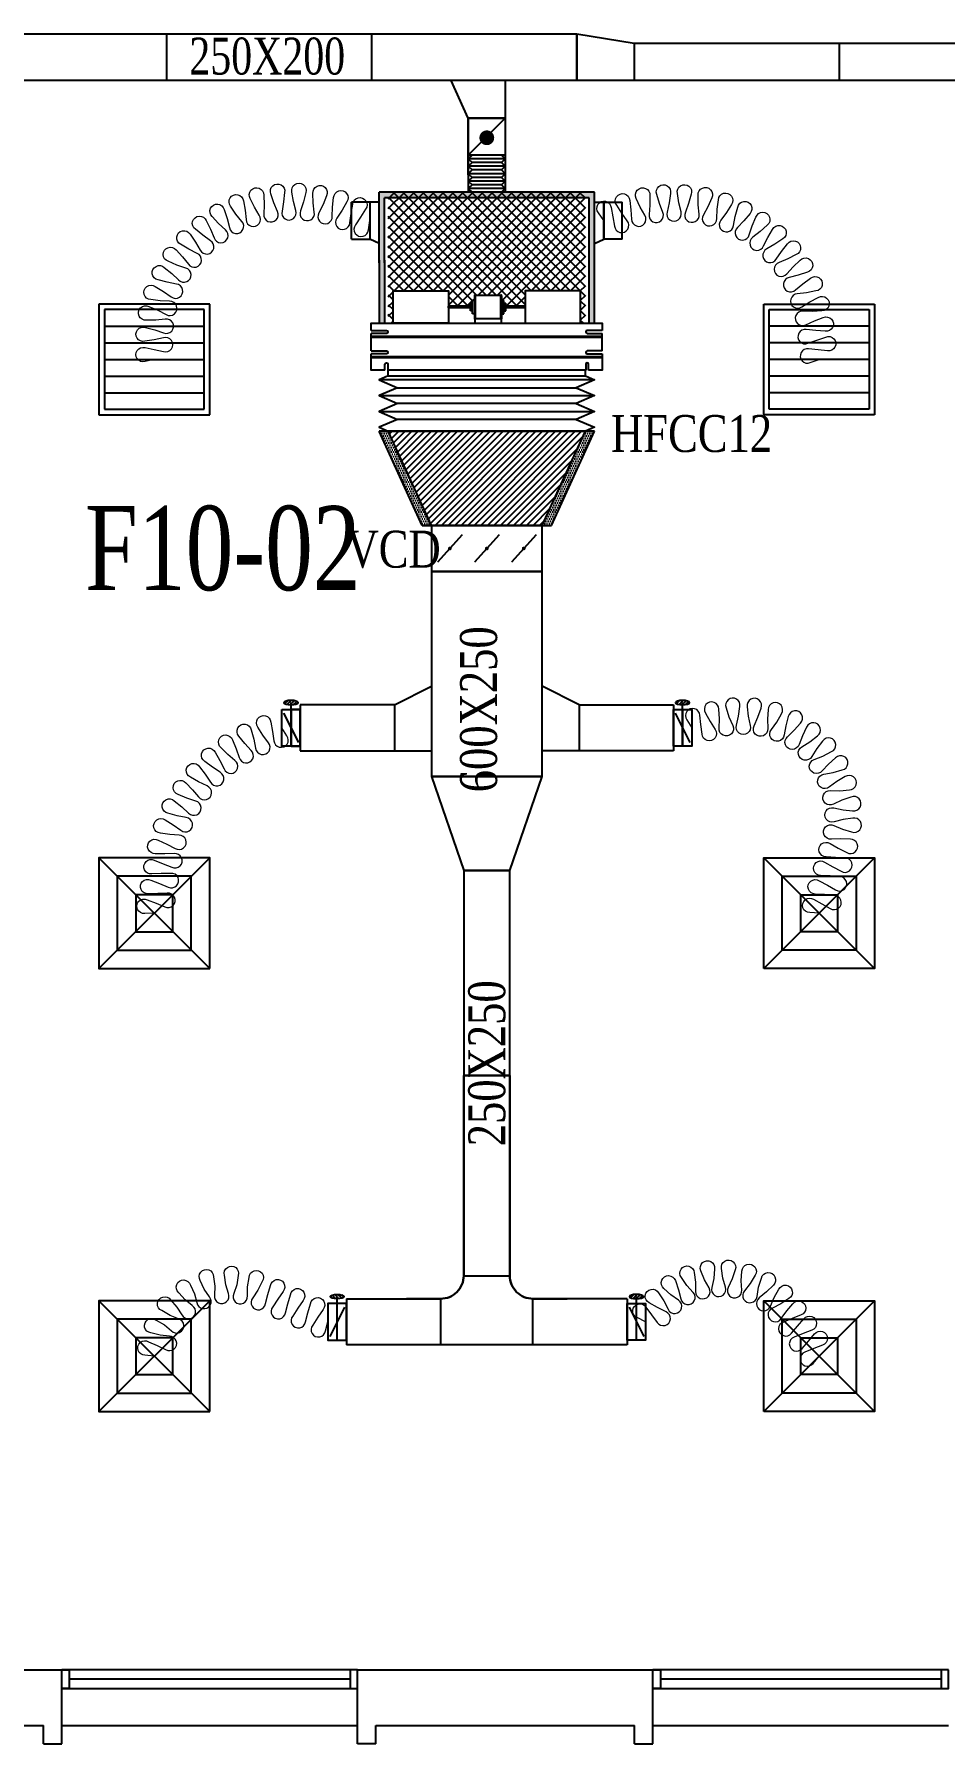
# Model space of a CAD drawing. Header units: metres. Extents: x 352651 to 1421851, y -87441 to -24441.
# Drawn here: x 1204382 to 1209312, y -76260 to -66997 of the extents above; entities that cross this region are included whole.
import ezdxf
from ezdxf.enums import TextEntityAlignment as Align

# ---------------------------------------------------------------- set-up
doc = ezdxf.new("R2010")
doc.units = ezdxf.units.M
doc.header["$LTSCALE"] = 300
doc.header["$MEASUREMENT"] = 0
for name, color, linetype in [('bat noi mem', 4, 'CONTINUOUS'), ('CUA', 8, 'CONTINUOUS'), ('CUAGIO', 2, 'CONTINUOUS'), ('KT', 1, 'CONTINUOUS'), ('THAY', 9, 'CONTINUOUS'), ('thiet bi', 11, 'CONTINUOUS'), ('TUONG', 7, 'CONTINUOUS')]:
    doc.layers.add(name, color=color, linetype=linetype)
doc.layers.add('noi mem', color=5, linetype='BATTING', lineweight=0)
doc.styles.add('PHU', font='vntimeh.shx', dxfattribs={"width": 0.8})
doc.styles.add('ROMANS', font='romans.shx', dxfattribs={"width": 0.75, "bigfont": 'romancvn.shx'})
doc.linetypes.add('BATTING', pattern='A,0.0001,-0.1,[134,ltypeshp.shx,S=0.1,R=0,X=-0.1,Y=0],-0.2,[134,ltypeshp.shx,S=0.1,R=180,X=0.1,Y=0],-0.1', length=0.4001)
pattern_1 = [(0, (745646.002, 216126.754), (6.25, -12.5), [0, -12.5])]

# ---------------------------------------------------------------- blocks, each defined once
blk = doc.blocks.new('SAD')
at = {"layer": 'CUAGIO', "color": 8}
for p, q in [((-300, -300), (300, 300)), ((300, -300), (-300, 300))]:
    blk.add_line(p, q, dxfattribs=at)
at = {"layer": 'CUAGIO'}
blk.add_lwpolyline([(300, -300), (300, 300), (-300, 300), (-300, -300)], close=True, dxfattribs=at)
at = {"layer": 'CUAGIO', "color": 8}
for points in [[(200, -200), (200, 200), (-200, 200), (-200, -200)], [(100, -100), (100, 100), (-100, 100), (-100, -100)]]:
    blk.add_lwpolyline(points, close=True, dxfattribs=at)
blk = doc.blocks.new('SAG')
at = {"layer": 'CUAGIO'}
for p, q in [((-300, 300), (-300, -300)), ((300, 300), (-300, 300)), ((300, -300), (300, 300)), ((-300, -300), (300, -300))]:
    blk.add_line(p, q, dxfattribs=at)
at = {"layer": 'CUAGIO', "color": 8}
for p, q in [((-270, 270), (-270, -270)), ((270, 270), (-270, 270)), ((-180, -270), (-180, 270)), ((-90, -270), (-90, 270)), ((0, -270), (0, 270)), ((90, -270), (90, 270)), ((180, -270), (180, 270)), ((270, -270), (270, 270)), ((-270, -270), (270, -270))]:
    blk.add_line(p, q, dxfattribs=at)
blk = doc.blocks.new('1-van gio D200')
at = {"layer": 'CUAGIO'}
h = blk.add_hatch(dxfattribs=at)
h.set_pattern_fill('ANSI31', color=256, scale=100, style=0)
edge = h.paths.add_edge_path()
edge.add_ellipse((486127, -58494), major_axis=(-38.1, 0), ratio=0.310482, start_angle=0, end_angle=360, ccw=False)
for p, q in [((486127, -58257.4), (486127, -58494)), ((486167, -58437.3), (486087.1, -58277.5))]:
    blk.add_line(p, q, dxfattribs=at)
at = {"layer": 'CUAGIO', "const_width": 3}
for points in [[(486127, -58457.4), (486177, -58457.4), (486177, -58257.4), (486077, -58257.4), (486077, -58457.4), (486127, -58457.4)], [(486127, -58257.4), (486127, -58494)], [(486167, -58437.3), (486087.1, -58277.5)]]:
    blk.add_lwpolyline(points, dxfattribs=at)
at = {"layer": 'CUAGIO'}
blk.add_lwpolyline([(486177, -58457.4), (486077, -58457.4), (486077, -58257.4), (486177, -58257.4)], close=True, dxfattribs=at)
at = {"layer": 'CUAGIO', "const_width": 5.35}
blk.add_lwpolyline([(486130.7, -58357.4, -1), (486123.3, -58357.4, -1)], format="xyb", close=True, dxfattribs=at)
at = {"layer": 'CUAGIO', "extrusion": (0, 0, -1)}
blk.add_ellipse((486127, -58494), major_axis=(-38.1, 0), ratio=0.310482, start_param=-1.570796, end_param=4.712389, dxfattribs=at)
blk = doc.blocks.new('bac noi mem')
at = {"layer": 'bat noi mem'}
for p, q in [((493886.7, -64673), (493866.7, -64693)), ((494066.7, -64693), (493866.7, -64693)), ((493866.7, -64693), (493886.7, -64713)), ((493886.7, -64713), (493866.7, -64733)), ((494066.7, -64733), (493866.7, -64733)), ((493866.7, -64733), (493886.7, -64753)), ((494046.7, -64673), (493886.7, -64673)), ((494046.7, -64713), (493886.7, -64713)), ((494046.7, -64673), (494066.7, -64693)), ((494066.7, -64693), (494046.7, -64713)), ((494046.7, -64713), (494066.7, -64733)), ((494066.7, -64733), (494046.7, -64753)), ((493886.7, -64753), (493866.7, -64773)), ((494066.7, -64773), (493866.7, -64773)), ((493866.7, -64773), (493886.7, -64793)), ((493886.7, -64793), (493866.7, -64813)), ((494066.7, -64813), (493866.7, -64813)), ((493866.7, -64813), (493886.7, -64833)), ((493886.7, -64833), (493866.7, -64853)), ((494046.7, -64753), (493886.7, -64753)), ((494046.7, -64793), (493886.7, -64793)), ((494046.7, -64833), (493886.7, -64833)), ((494046.7, -64753), (494066.7, -64773)), ((494066.7, -64773), (494046.7, -64793)), ((494046.7, -64793), (494066.7, -64813)), ((494066.7, -64813), (494046.7, -64833)), ((494046.7, -64833), (494066.7, -64853)), ((494066.7, -64853), (493866.7, -64853)), ((493866.7, -64853), (493886.7, -64873)), ((494046.7, -64873), (493886.7, -64873)), ((494066.7, -64853), (494046.7, -64873))]:
    blk.add_line(p, q, dxfattribs=at)

msp = doc.modelspace()

# ---------------------------------------------------------------- hatches: boundary and pattern name
at = {"layer": 'CUAGIO'}
h = msp.add_hatch(dxfattribs=at)
h.set_pattern_fill('DOTS', color=256, scale=200, style=0)
h.set_pattern_definition([(0, (371892.208, -7788.419), (6.25, -12.5), [0, -12.5])])
h.paths.add_polyline_path([(1207416, -68562.9), (1207386, -68562.9), (1207386, -67882.9), (1206279, -67882.9), (1206279, -68235.6), (1206279, -68562.9), (1206249, -68562.9), (1206249, -68220.6), (1206249, -67852.9), (1207416, -67852.9)])
at = {"layer": 'CUAGIO', "ltscale": 1.5}
h = msp.add_hatch(dxfattribs=at)
h.set_pattern_fill('ANSI37', color=9, scale=300, angle=360, style=0)
h.set_pattern_definition([(315, (739454.043, -114712.512), (-26.5165043, -26.5165043), []), (225, (739454.043, -114712.512), (-26.5165043, 26.5165043), [])])
h.paths.add_polyline_path([(1207366, -67852.9), (1207366, -68562.9), (1207339.9, -68562.9), (1207339.9, -68387.9), (1207039.9, -68387.9), (1207039.9, -68470.8), (1206934.7, -68470.8), (1206934.7, -68455.2), (1206924.1, -68455.2), (1206924.1, -68439.4), (1206914.2, -68439.4), (1206914.2, -68414.4, 1), (1206907.8, -68412.3), (1206771.6, -68412.3, 1), (1206765.1, -68414.4), (1206765.1, -68439.4), (1206755.2, -68439.4), (1206755.2, -68455.2), (1206744.7, -68455.2), (1206744.7, -68470.8), (1206625, -68470.8), (1206625, -68387.9), (1206325, -68387.9), (1206325, -68562.9), (1206299, -68562.9), (1206299, -68220.6), (1206299, -67852.9)])
at = {"layer": 'CUAGIO'}
h = msp.add_hatch(dxfattribs=at)
h.set_pattern_fill('DOTS', color=256, scale=200, style=0)
h.set_pattern_definition(pattern_1)
h.paths.add_polyline_path([(1206299, -69148.4), (1206249, -69148.4), (1206482.5, -69658.4), (1206532.5, -69658.4)])
h = msp.add_hatch(dxfattribs=at)
h.set_pattern_fill('ANSI31', color=256, scale=200, style=0)
h.set_pattern_definition([(45, (356592.208, -88414.807), (-17.6776695, 17.6776695), [])])
h.paths.add_polyline_path([(1207132.5, -69658.4), (1206532.5, -69658.4), (1206299, -69148.4), (1207366, -69148.4)])
h = msp.add_hatch(dxfattribs=at)
h.set_pattern_fill('DOTS', color=256, scale=200, style=0)
h.set_pattern_definition(pattern_1)
h.paths.add_polyline_path([(1207132.5, -69658.4), (1207182.5, -69658.4), (1207416, -69148.4), (1207366, -69148.4)])

# ---------------------------------------------------------------- linework, layer by layer
at = {"layer": 'bat noi mem'}
for p, q in [((1207416, -68869.8), (1206249, -68869.8)), ((1206249, -68955.5), (1207416, -68955.5)), ((1206349, -68912.7), (1207316, -68912.7)), ((1207316, -68998.4), (1206349, -68998.4)), ((1206249, -69041.2), (1207416, -69041.2)), ((1207316, -69084.1), (1206349, -69084.1)), ((1206299, -69148.4), (1207366, -69148.4)), ((1207366, -69148.4), (1206299, -69148.4))]:
    msp.add_line(p, q, dxfattribs=at)
for points in [[(1206299, -68848.4), (1206249, -68869.8), (1206349, -68912.7), (1206249, -68955.5), (1206349, -68998.4), (1206249, -69041.2), (1206349, -69084.1), (1206249, -69127), (1206299, -69148.4)], [(1207366, -68848.4), (1207416, -68869.8), (1207316, -68912.7), (1207416, -68955.5), (1207316, -68998.4), (1207416, -69041.2), (1207316, -69084.1), (1207416, -69127), (1207366, -69148.4)]]:
    msp.add_lwpolyline(points, dxfattribs=at)
at = {"layer": 'CUA', "linetype": 'Continuous'}
for p, q in [((1206132.1, -75859.6), (1204532.1, -75859.6)), ((1206092.1, -75909.6), (1204572.1, -75909.6)), ((1209332.1, -75859.6), (1207732.1, -75859.6)), ((1209292.1, -75909.6), (1207772.1, -75909.6)), ((1204532.1, -75959.6), (1206132.1, -75959.6)), ((1207732.1, -75959.6), (1209332.1, -75959.6))]:
    msp.add_line(p, q, dxfattribs=at)
for points in [[(1204532.1, -75859.6), (1204572.1, -75859.6), (1204572.1, -75959.6), (1204532.1, -75959.6)], [(1206132.1, -75859.6), (1206092.1, -75859.6), (1206092.1, -75959.6), (1206132.1, -75959.6)], [(1207732.1, -75859.6), (1207772.1, -75859.6), (1207772.1, -75959.6), (1207732.1, -75959.6)], [(1209332.1, -75859.6), (1209292.1, -75859.6), (1209292.1, -75959.6), (1209332.1, -75959.6)]]:
    msp.add_lwpolyline(points, close=True, dxfattribs=at)
at = {"layer": 'CUAGIO'}
for p, q in [((1207319.6, -66997.2), (1202879.6, -66997.2)), ((1207319.6, -66997.2), (1207319.6, -67247.2)), ((1207629.6, -67047.2), (1207319.6, -66997.2)), ((1213601.5, -67047.2), (1207629.6, -67047.2)), ((1207629.6, -67047.2), (1207629.6, -67247.2)), ((1208739.6, -67047.2), (1208739.6, -67247.2)), ((1213601.5, -67247.2), (1202679.7, -67247.2)), ((1213601.5, -67247.2), (1205065.4, -67247.2)), ((1206732.5, -67452.9), (1206639.8, -67247.2)), ((1206932.5, -67247.2), (1206932.5, -67564.3)), ((1206932.5, -67452.9), (1206732.5, -67452.9)), ((1206732.5, -67652.9), (1206932.5, -67452.9)), ((1206732.5, -67759.9), (1206732.5, -67452.9)), ((1206732.5, -67452.9), (1206932.5, -67452.9)), ((1206932.5, -67441.9), (1206932.5, -67652.9)), ((1206932.5, -67445.7), (1206932.5, -67759.9)), ((1206932.5, -67652.9), (1206732.5, -67652.9)), ((1206249, -68235.6), (1206249, -67852.9)), ((1206279, -68235.6), (1206279, -67882.9)), ((1206099.3, -68106.8), (1206099.3, -67906.8)), ((1206199, -67906.8), (1206099.3, -67906.8)), ((1206199, -67906.8), (1206199, -68106.8)), ((1206199, -67906.8), (1206199, -68106.8)), ((1206199, -67906.8), (1206199, -68106.8)), ((1207466, -68106.8), (1207466, -67906.8)), ((1207466, -67906.8), (1207466, -68106.8)), ((1207466, -67906.8), (1207466, -68106.8)), ((1207466, -67906.8), (1207565.7, -67906.8)), ((1207565.7, -68106.8), (1207565.7, -67906.8)), ((1206249, -68220.6), (1206249, -68562.9)), ((1206279, -68220.6), (1206279, -68562.9)), ((1207416, -69148.4), (1206249, -69148.4)), ((1206482.5, -69658.4), (1206249, -69148.4)), ((1206249, -69148.4), (1207416, -69148.4)), ((1206299, -69148.4), (1207366, -69148.4)), ((1207366, -69148.4), (1206299, -69148.4)), ((1206532.5, -69658.4), (1206299, -69148.4)), ((1207132.5, -69658.4), (1207366, -69148.4)), ((1207182.5, -69658.4), (1207416, -69148.4)), ((1206532.5, -69658.4), (1206482.5, -69658.4)), ((1206482.5, -69658.4), (1207182.5, -69658.4)), ((1206532.5, -69658.4), (1206482.5, -69658.4)), ((1206699.4, -69709.1), (1206565.5, -69857.7)), ((1206899.4, -69709.1), (1206765.5, -69857.7)), ((1207099.4, -69709.1), (1206965.5, -69857.7)), ((1207132.5, -69658.4), (1207182.5, -69658.4)), ((1207132.5, -69658.4), (1207182.5, -69658.4)), ((1207132.5, -69908.4), (1206532.5, -69908.4)), ((1206332.5, -70630.3), (1206532.5, -70530.3)), ((1207332.5, -70630.3), (1207132.5, -70530.3)), ((1206332.5, -70630.3), (1205822.5, -70630.3)), ((1205822.5, -70630.3), (1205822.5, -70880.3)), ((1206332.5, -70630.3), (1206332.5, -70880.3)), ((1207332.5, -70630.3), (1207842.5, -70630.3)), ((1207332.5, -70630.3), (1207332.5, -70880.3)), ((1207842.5, -70630.3), (1207842.5, -70880.3)), ((1205822.5, -70880.3), (1206532.5, -70880.3)), ((1207842.5, -70880.3), (1207132.5, -70880.3)), ((1206707.5, -73723.4), (1206957.5, -73723.4)), ((1206072.5, -73848.4), (1206072.5, -74098.4)), ((1206582.5, -73848.4), (1206582.5, -74098.4)), ((1207082.5, -74098.4), (1207082.5, -73848.4)), ((1207592.5, -73848.4), (1207592.5, -74098.4))]:
    msp.add_line(p, q, dxfattribs=at)
at = {"layer": 'CUAGIO', "color": 2}
for p, q in [((1205099.6, -67247.2), (1205099.6, -66997.2)), ((1206209.6, -67247.2), (1206209.6, -66997.2)), ((1207319.6, -67247.2), (1207319.6, -66997.2)), ((1206932.5, -67425.7), (1206932.5, -67852.9)), ((1206732.5, -67452.9), (1206732.5, -67852.9)), ((1207416, -67852.9), (1206249, -67852.9)), ((1207386, -67882.9), (1206279, -67882.9)), ((1207386, -68562.9), (1207386, -67882.9)), ((1207416, -68562.9), (1207416, -67852.9))]:
    msp.add_line(p, q, dxfattribs=at)
at = {"layer": 'CUAGIO', "ltscale": 1.5}
msp.add_line((1207592.5, -74098.4), (1206072.5, -74098.4), dxfattribs=at)
at = {"layer": 'CUAGIO'}
for points, const_width in [([(1206812.5, -67558.4, -1), (1206852.5, -67558.4, -1)], 40), ([(1206627.5, -69783.4, -1), (1206637.5, -69783.4, -1)], 10), ([(1206827.5, -69783.4, -1), (1206837.5, -69783.4, -1)], 10), ([(1207027.5, -69783.4, -1), (1207037.5, -69783.4, -1)], 10)]:
    msp.add_lwpolyline(points, format="xyb", close=True, dxfattribs=dict(at, const_width=const_width))
for points in [[(1206249, -67906.8), (1206199, -67906.8)], [(1207416, -67906.8), (1207466, -67906.8)], [(1206099.3, -68106.8), (1206199, -68106.8)], [(1206249, -68132), (1206199, -68106.8)], [(1207416, -68132), (1207466, -68106.8)], [(1207565.7, -68106.8), (1207466, -68106.8)]]:
    msp.add_lwpolyline(points, dxfattribs=at)
for points in [[(1206532.5, -69908.4), (1207132.5, -69908.4), (1207132.5, -69658.4), (1206532.5, -69658.4)], [(1205822.5, -70655.3), (1205772.5, -70655.3), (1205772.5, -70855.3), (1205822.5, -70855.3)], [(1207842.5, -70655.3), (1207892.5, -70655.3), (1207892.5, -70855.3), (1207842.5, -70855.3)], [(1207132.5, -71018.4), (1206532.5, -71018.4), (1206707.5, -71528.4), (1206957.5, -71528.4)], [(1206707.5, -71528.4), (1206707.5, -72638.4), (1206957.5, -72638.4), (1206957.5, -71528.4)]]:
    msp.add_lwpolyline(points, close=True, dxfattribs=at)
at = {"layer": 'CUAGIO', "color": 2}
msp.add_lwpolyline([(1206532.5, -71018.4), (1207132.5, -71018.4), (1207132.5, -69908.4), (1206532.5, -69908.4)], close=True, dxfattribs=at)
at = {"layer": 'CUAGIO'}
for points in [[(1206072.5, -73848.4), (1206582.5, -73848.4, 0.414214), (1206707.5, -73723.4), (1206707.5, -72638.4), (1206957.5, -72638.4), (1206957.5, -73723.4, 0.414214), (1207082.5, -73848.4), (1207267.5, -73848.4)], [(1207592.5, -73848.4), (1207082.5, -73848.4, -0.414214), (1206957.5, -73723.4), (1206957.5, -72638.4), (1206707.5, -72638.4), (1206707.5, -73723.4, -0.414214), (1206582.5, -73848.4), (1206397.5, -73848.4)]]:
    msp.add_lwpolyline(points, format="xyb", dxfattribs=at)
at = {"layer": 'noi mem', "linetype": 'ByBlock', "ltscale": 1.5}
for points in [[(1205032.1, -68759.6), (1204982.1, -68770.3, -1.333333), (1204982.1, -68695.3), (1205032.1, -68706), (1205082.1, -68716.8, 1.333333), (1205082.2, -68641.8), (1205032.2, -68652.4), (1204981.3, -68660.9, -1.333333), (1204984.6, -68586), (1205034.6, -68598.9), (1205082.5, -68615.3, 1.333333), (1205091.2, -68540.8), (1205040.8, -68545.8), (1204989.2, -68546.9, -1.333333), (1205003.1, -68473.2), (1205050.7, -68493.1), (1205095.9, -68516.1, 1.333333), (1205115, -68443.6), (1205064.3, -68441.3), (1205013.1, -68435.2, -1.333333), (1205037.3, -68364.2), (1205081.6, -68390.7), (1205123.1, -68419.8, 1.333333), (1205152.2, -68350.7), (1205102.4, -68341.3), (1205052.6, -68328, -1.333333), (1205086.5, -68261.1), (1205126.7, -68293.6), (1205163.6, -68328.3, 1.333333), (1205202.2, -68264), (1205154.2, -68247.7), (1205106.8, -68227.5, -1.333333), (1205149.8, -68166.1), (1205185, -68203.8), (1205216.7, -68243.4, 1.333333), (1205264, -68185.2), (1205218.8, -68162.3), (1205174.6, -68135.6, -1.333333), (1205226, -68080.9), (1205255.4, -68123.2), (1205281.2, -68166.9, 1.333333), (1205336.2, -68116), (1205294.7, -68086.9), (1205254.8, -68054.2, -1.333333), (1205313.4, -68007.3), (1205336.5, -68053.4), (1205355.9, -68100.2, 1.333333), (1205417.6, -68057.6), (1205380.6, -68022.9), (1205345.7, -67985, -1.333333), (1205410.3, -67946.8), (1205426.7, -67995.7), (1205439.2, -68044.8, 1.333333), (1205506.3, -68011.3), (1205474.6, -67971.8), (1205445.4, -67929.2, -1.333333), (1205514.7, -67900.6), (1205524.1, -67951.3), (1205529.6, -68001.7, 1.333333), (1205600.7, -67978), (1205574.9, -67934.4), (1205552, -67888.2, -1.333333), (1205624.7, -67869.6), (1205626.8, -67921.2), (1205625.1, -67971.8, 1.333333), (1205698.9, -67958.4), (1205679.5, -67911.6), (1205663.4, -67862.6, -1.333333), (1205737.9, -67854.5), (1205732.7, -67905.8), (1205723.9, -67955.7, 1.333333), (1205798.8, -67952.9), (1205786.2, -67903.8), (1205777.2, -67853, -1.333333), (1205852.2, -67855.5), (1205839.8, -67905.6), (1205824, -67953.7, 1.333333), (1205898.5, -67961.5), (1205893, -67911.2), (1205891.3, -67859.6, -1.333333), (1205965.1, -67872.6), (1205945.8, -67920.5), (1205923.3, -67965.9, 1.333333), (1205996, -67984.2), (1205997.7, -67933.5), (1206003.2, -67882.2, -1.333333), (1206074.5, -67905.6), (1206048.6, -67950.2), (1206021, -67993.2, 1.333333), (1206091.2, -68019.6), (1206098.7, -67969), (1206106.3, -67918.5, -1.333333), (1206176.5, -67944.9), (1206148.8, -67987.9), (1206121.2, -68030.9, 1.333333), (1206191.4, -68057.4), (1206199, -68006.8)], [(1207466, -68006.8), (1207436.6, -67964.8, -1.333333), (1207505.9, -67936.2), (1207514.7, -67986.7), (1207523.5, -68037.2, 1.333333), (1207592.8, -68008.6), (1207563.4, -67966.6), (1207535.7, -67923, -1.333333), (1207606.1, -67897.3), (1207612.9, -67948.5), (1207616, -67999.2, 1.333333), (1207688, -67978.4), (1207663.6, -67933.9), (1207642, -67886.9, -1.333333), (1207715.4, -67871.1), (1207715.1, -67922.8), (1207711.1, -67973.4, 1.333333), (1207785.4, -67962.7), (1207767.3, -67915.3), (1207752.4, -67865.8, -1.333333), (1207827.2, -67860.2), (1207819.8, -67911.3), (1207809, -67960.9, 1.333333), (1207884, -67960.5), (1207872.5, -67911), (1207864.6, -67860, -1.333333), (1207939.4, -67864.7), (1207925.1, -67914.3), (1207907.6, -67962, 1.333333), (1207981.9, -67971.9), (1207977.4, -67921.3), (1207976.5, -67869.6, -1.333333), (1208050, -67884.6), (1208029, -67931.8), (1208005.1, -67976.6, 1.333333), (1208077.4, -67996.5), (1208079.8, -67945.8), (1208086.1, -67894.5, -1.333333), (1208156.8, -67919.4), (1208129.5, -67963.3), (1208099.7, -68004.4, 1.333333), (1208168.6, -68034.1), (1208177.9, -67984.2), (1208191.1, -67934.2, -1.333333), (1208257.8, -67968.6), (1208224.8, -68008.3), (1208189.6, -68044.9, 1.333333), (1208253.7, -68083.8), (1208269.9, -68035.6), (1208289.8, -67988, -1.333333), (1208351.1, -68031.2), (1208312.9, -68066), (1208273, -68097.4, 1.333333), (1208331.2, -68144.7), (1208353.8, -68099.2), (1208380.1, -68054.8, -1.333333), (1208434.9, -68105.9), (1208392.4, -68135.2), (1208348.5, -68160.9, 1.333333), (1208399.7, -68215.7), (1208428.3, -68173.7), (1208460.5, -68133.3, -1.333333), (1208507.7, -68191.5), (1208461.5, -68214.7), (1208414.6, -68234.1, 1.333333), (1208457.7, -68295.4), (1208491.9, -68257.8), (1208529.2, -68222.1, -1.333333), (1208568.1, -68286.3), (1208519.1, -68302.9), (1208470, -68315.6, 1.333333), (1208504.3, -68382.3), (1208543.3, -68349.7), (1208585.2, -68319.5, -1.333333), (1208614.8, -68388.4), (1208564.1, -68398.1), (1208513.7, -68404, 1.333333), (1208538.5, -68474.8), (1208581.6, -68447.9), (1208627.2, -68423.7, -1.333333), (1208647.2, -68496), (1208595.6, -68498.7), (1208544.8, -68497.6, 1.333333), (1208559.7, -68571.1), (1208606, -68550.3), (1208654.4, -68532.5, -1.333333), (1208664.5, -68606.8), (1208613.1, -68602.6), (1208562.2, -68597.5, 1.333333), (1208571.2, -68672), (1208619.5, -68654.9), (1208667.8, -68637.8, -1.333333), (1208676.8, -68712.3), (1208625.8, -68707.2), (1208574.8, -68702.2, 1.333333), (1208583.8, -68776.6), (1208632.1, -68759.6)], [(1208632.1, -71759.6), (1208581, -71756.3, -1.333333), (1208602.1, -71684.3), (1208646.9, -71709.1), (1208691.7, -71734, 1.333333), (1208712.8, -71662), (1208661.7, -71658.7), (1208610.5, -71655.5, -1.333333), (1208631.6, -71583.5), (1208676.5, -71608.3), (1208721.3, -71633.2, 1.333333), (1208742.4, -71561.2), (1208691.2, -71557.9), (1208640.1, -71554.6, -1.333333), (1208661.2, -71482.6), (1208706, -71507.5), (1208750.8, -71532.3, 1.333333), (1208771.9, -71460.3), (1208720.8, -71457.1), (1208669.6, -71453.8, -1.333333), (1208690.7, -71381.8), (1208735.6, -71406.7), (1208781.4, -71430.7, 1.333333), (1208800.9, -71358.3), (1208749.3, -71355.9), (1208698.7, -71358.5, -1.333333), (1208711.6, -71284.6), (1208758.3, -71304.2), (1208807.9, -71319.3, 1.333333), (1208813.7, -71244.5), (1208762.3, -71251.8), (1208713.2, -71264.1, -1.333333), (1208711.7, -71189.1), (1208761.3, -71199.3), (1208812.9, -71204.6, 1.333333), (1208804.2, -71130.1), (1208755.2, -71147.2), (1208709.3, -71168.6, -1.333333), (1208693.5, -71095.3), (1208744.1, -71095.8), (1208795.8, -71091.2, 1.333333), (1208773, -71019.7), (1208728.1, -71045.8), (1208687.2, -71075.6, -1.333333), (1208657.6, -71006.7), (1208707.4, -70997.6), (1208757.2, -70983.1, 1.333333), (1208721.2, -70917.3), (1208682.2, -70951.5), (1208647.7, -70988.6, -1.333333), (1208605.5, -70926.6), (1208652.6, -70908.1), (1208698.7, -70884.3, 1.333333), (1208650.7, -70826.7), (1208619, -70867.8), (1208592.3, -70910.8, -1.333333), (1208538.9, -70858), (1208581.7, -70830.8), (1208622.4, -70798.7, 1.333333), (1208564.2, -70751.3), (1208540.9, -70797.7), (1208522.9, -70845, -1.333333), (1208460.5, -70803.4), (1208497.2, -70768.6), (1208531, -70729.2, 1.333333), (1208464.8, -70693.9), (1208450.9, -70743.8), (1208442.3, -70793.7, -1.333333), (1208373.1, -70764.9), (1208402.4, -70723.6), (1208428, -70678.5, 1.333333), (1208356.3, -70656.5), (1208352.2, -70708.2), (1208353.3, -70758.8, -1.333333), (1208279.9, -70743.8), (1208300.8, -70697.7), (1208317.3, -70648.5, 1.333333), (1208242.7, -70640.7), (1208248.5, -70692.2), (1208259.3, -70741.7, -1.333333), (1208184.3, -70741), (1208196, -70691.7), (1208202.8, -70640.3, 1.333333), (1208128.1, -70646.9), (1208143.7, -70696.3), (1208163.8, -70742.8, -1.333333), (1208090.1, -70756.5), (1208092.1, -70705.9), (1208088.9, -70654.2, 1.333333), (1208016.8, -70674.9), (1208041.6, -70720.5), (1208068.8, -70763.9, -1.333333), (1207998, -70788.7), (1207992, -70737.8), (1207986.1, -70687, 1.333333), (1207915.3, -70711.8), (1207942.5, -70755.3)], [(1205032.1, -71759.6), (1204981.1, -71761, -1.333333), (1204994.2, -71687.1), (1205041.6, -71706), (1205089.1, -71724.8, 1.333333), (1205102.1, -71650.9), (1205051.1, -71652.3), (1205000.1, -71653.8, -1.333333), (1205013.1, -71579.9), (1205060.6, -71598.7), (1205108, -71617.6, 1.333333), (1205121.1, -71543.7), (1205070.1, -71545.1), (1205019.1, -71546.5, -1.333333), (1205032.1, -71472.7), (1205079.6, -71491.5), (1205127, -71510.4, 1.333333), (1205140.1, -71436.6), (1205089.1, -71437.9), (1205037.7, -71437, -1.333333), (1205053.9, -71363.8), (1205100.9, -71384.8), (1205145.7, -71408.4, 1.333333), (1205166.5, -71336.4), (1205116.1, -71332.5), (1205065.1, -71325.1, -1.333333), (1205090.5, -71254.5), (1205134.4, -71281.3), (1205175.9, -71310.3, 1.333333), (1205205.6, -71241.5), (1205156, -71231.3), (1205106.4, -71217.6, -1.333333), (1205140.4, -71150.7), (1205180.7, -71182.8), (1205218.2, -71216.8, 1.333333), (1205256.3, -71152.2), (1205208.4, -71135.9), (1205160.9, -71116.1, -1.333333), (1205203, -71054), (1205238.9, -71090.8), (1205271.8, -71129.3, 1.333333), (1205317.8, -71070), (1205272.3, -71047.8), (1205227.6, -71022.2, -1.333333), (1205277.2, -70965.9), (1205308.2, -71006.9), (1205336, -71049.3, 1.333333), (1205389.1, -70996.2), (1205346.7, -70968.4), (1205305.6, -70937.4, -1.333333), (1205361.9, -70887.8), (1205387.5, -70932.4), (1205409.8, -70977.9, 1.333333), (1205469, -70931.9), (1205430.5, -70899), (1205393.7, -70863.1, -1.333333), (1205455.7, -70820.9), (1205475.5, -70868.4), (1205491.9, -70916.3, 1.333333), (1205556.5, -70878.1), (1205522.4, -70840.7), (1205490.3, -70800.4, -1.333333), (1205557.1, -70766.4), (1205570.9, -70816), (1205581.1, -70865.6, 1.333333), (1205650, -70835.8), (1205620.8, -70794.4), (1205593.3, -70751.4, -1.333333), (1205663.3, -70724.4), (1205671.6, -70774.8), (1205680, -70825.1, 1.333333), (1205750, -70798.2), (1205722.5, -70755.3)], [(1205032.1, -74159.6), (1204981.9, -74153.8, -1.333333), (1205001.8, -74081.5), (1205047.9, -74102.3), (1205093.7, -74123.3, 1.333333), (1205114.2, -74051.2), (1205064.1, -74045.1), (1205013.9, -74032.8, -1.333333), (1205042.5, -73963.5), (1205086.8, -73990.2), (1205124.7, -74022, 1.333333), (1205163.3, -73957.7), (1205117.4, -73939.3), (1205073, -73912.7, -1.333333), (1205120.8, -73854.9), (1205155.2, -73893.5), (1205182, -73935.1, 1.333333), (1205237.9, -73885.1), (1205199.5, -73853.9), (1205164.9, -73815.4, -1.333333), (1205227.6, -73774.3), (1205249.1, -73821.3), (1205262.4, -73869, 1.333333), (1205330.6, -73837.6), (1205303.1, -73796.5), (1205281.4, -73749.5, -1.333333), (1205353.5, -73728.7), (1205360.1, -73780), (1205358.8, -73829.5, 1.333333), (1205433.2, -73819.7), (1205419, -73772.2), (1205412.2, -73721, -1.333333), (1205487.1, -73722.4), (1205478.4, -73773.3), (1205462.5, -73820.2, 1.333333), (1205536.5, -73832.8), (1205536.9, -73783.3), (1205545.5, -73732.3, -1.333333), (1205616.8, -73755.7), (1205593.4, -73801.8), (1205565.8, -73844.2, 1.333333), (1205634.3, -73874.9), (1205647.6, -73826.2), (1205661.1, -73777.4, -1.333333), (1205729.5, -73808.4), (1205701.7, -73850.7), (1205674, -73893, 1.333333), (1205742.3, -73924), (1205755.9, -73875.2), (1205769.4, -73826.5, -1.333333), (1205837.8, -73857.4), (1205810, -73899.8), (1205782.3, -73942.1, 1.333333), (1205850.6, -73973.1), (1205864.2, -73924.3), (1205877.7, -73875.6, -1.333333), (1205946, -73906.5), (1205918.3, -73948.8), (1205890.6, -73991.2, 1.333333), (1205958.9, -74022.1), (1205972.5, -73973.4)], [(1207692.5, -73973.4), (1207646.2, -73950.8, -1.333333), (1207694.4, -73893.3), (1207724.7, -73934.9), (1207755.1, -73976.5, 1.333333), (1207803.3, -73919), (1207757, -73896.4), (1207711.6, -73870.7, -1.333333), (1207762.9, -73816), (1207791.4, -73859.8), (1207813.8, -73905.4, 1.333333), (1207871, -73856.8), (1207829.7, -73827.3), (1207791.1, -73792.1, -1.333333), (1207853.3, -73750.3), (1207871.3, -73799.3), (1207883.1, -73848.7, 1.333333), (1207949.6, -73814.2), (1207915.9, -73776.1), (1207886.1, -73733.3, -1.333333), (1207956.1, -73706.3), (1207962.7, -73758.1), (1207963.2, -73808.9, 1.333333), (1208035.7, -73790), (1208011.3, -73745.5), (1207991.8, -73697, -1.333333), (1208066.1, -73686.4), (1208061, -73738.3), (1208050.1, -73788, 1.333333), (1208125.1, -73785.7), (1208111.2, -73736.8), (1208103, -73685.3, -1.333333), (1208177.8, -73691.4), (1208161.2, -73740.9), (1208139.6, -73786.9, 1.333333), (1208213.2, -73801.4), (1208210.5, -73750.6), (1208214, -73698.5, -1.333333), (1208285.5, -73721.2), (1208258.4, -73765.8), (1208227, -73805.8, 1.333333), (1208295.5, -73836.3), (1208304.2, -73786.2), (1208319.2, -73736.2, -1.333333), (1208383.9, -73774.2), (1208347.5, -73811.6), (1208308, -73843.6, 1.333333), (1208368, -73888.6), (1208387.7, -73841.7), (1208413.5, -73796.3, -1.333333), (1208468, -73847.8), (1208424.2, -73876.2), (1208378.6, -73898.6, 1.333333), (1208427.1, -73955.8), (1208456.7, -73914.5), (1208490.1, -73875.2, -1.333333), (1208533.9, -73936.1), (1208486, -73955.3), (1208438.2, -73974.3, 1.333333), (1208481.8, -74035.3), (1208515.3, -73996.1), (1208548.7, -73957, -1.333333), (1208592.3, -74018), (1208544.5, -74037), (1208496.6, -74056, 1.333333), (1208540.2, -74117), (1208573.7, -74077.8), (1208607.2, -74038.7, -1.333333), (1208650.8, -74099.7), (1208602.9, -74118.7), (1208555, -74137.7, 1.333333), (1208598.7, -74198.7), (1208632.1, -74159.6)]]:
    msp.add_lwpolyline(points, format="xyb", dxfattribs=at)
at = {"layer": 'THAY', "linetype": 'Continuous'}
for p, q in [((1204532.1, -76159.6), (1206132.1, -76159.6)), ((1207732.1, -76159.6), (1209332.1, -76159.6))]:
    msp.add_line(p, q, dxfattribs=at)
at = {"layer": 'thiet bi'}
for p, q in [((1206755.2, -68511.4), (1206755.2, -68439.4)), ((1206765.1, -68439.4), (1206755.2, -68439.4)), ((1206771.6, -68538.4), (1206771.6, -68412.3)), ((1206907.8, -68538.4), (1206907.8, -68412.3)), ((1206914.2, -68439.4), (1206924.1, -68439.4)), ((1206924.1, -68511.4), (1206924.1, -68439.4)), ((1206744.7, -68470.8), (1206625, -68470.8)), ((1206625, -68479.9), (1206625, -68470.8)), ((1206744.7, -68479.9), (1206625, -68479.9)), ((1206744.7, -68495.6), (1206744.7, -68455.2)), ((1206755.2, -68455.2), (1206744.7, -68455.2)), ((1206755.2, -68495.6), (1206744.7, -68495.6)), ((1206765.1, -68511.4), (1206755.2, -68511.4)), ((1206768.3, -68540.8), (1206768.3, -68562.9)), ((1206911, -68540.8), (1206911, -68562.9)), ((1206914.2, -68511.4), (1206924.1, -68511.4)), ((1206924.1, -68455.2), (1206934.7, -68455.2)), ((1206924.1, -68495.6), (1206934.7, -68495.6)), ((1206934.7, -68495.6), (1206934.7, -68455.2)), ((1207039.9, -68470.8), (1206934.7, -68470.8)), ((1207039.9, -68479.9), (1206934.7, -68479.9)), ((1207458, -68634.9), (1206207, -68634.9)), ((1207458, -68639.9), (1206207, -68639.9)), ((1207458, -68745.9), (1206207, -68745.9)), ((1207458, -68750.9), (1206207, -68750.9)), ((1206299, -68848.4), (1206299, -68816.9)), ((1207366, -68848.4), (1207366, -68816.9)), ((1206299, -68848.4), (1207366, -68848.4))]:
    msp.add_line(p, q, dxfattribs=at)
for points in [[(1206325, -68387.9), (1206625, -68387.9), (1206625, -68562.9), (1206325, -68562.9)], [(1206914.2, -68412.3), (1206765.1, -68412.3), (1206765.1, -68538.4), (1206914.2, -68538.4)], [(1207339.9, -68387.9), (1207039.9, -68387.9), (1207039.9, -68562.9), (1207339.9, -68562.9)]]:
    msp.add_lwpolyline(points, close=True, dxfattribs=at)
for points in [[(1206207, -68602.4), (1206207, -68562.9), (1207458, -68562.9), (1207458, -68602.4)], [(1206207, -68713.4), (1206207, -68618.4)], [(1207458, -68713.4), (1207458, -68618.4)], [(1206281, -68816.9), (1206207, -68816.9), (1206207, -68729.4)], [(1207368, -68816.9), (1206297, -68816.9)], [(1207458, -68729.4), (1207458, -68816.9), (1207384, -68816.9)]]:
    msp.add_lwpolyline(points, dxfattribs=at)
for points in [[(1206207, -68602.4), (1206289, -68602.4, -1), (1206289, -68618.4), (1206207, -68618.4)], [(1207458, -68602.4), (1207376, -68602.4, 1), (1207376, -68618.4), (1207458, -68618.4)], [(1206207, -68713.4), (1206289, -68713.4, -1), (1206289, -68729.4), (1206207, -68729.4)], [(1207458, -68713.4), (1207376, -68713.4, 1), (1207376, -68729.4), (1207458, -68729.4)], [(1206281, -68816.9), (1206281, -68784.9, -1), (1206297, -68784.9), (1206297, -68816.9)], [(1207384, -68816.9), (1207384, -68784.9, 1), (1207368, -68784.9), (1207368, -68816.9)]]:
    msp.add_lwpolyline(points, format="xyb", dxfattribs=at)
for centre, start, end in [((1206768.3, -68413.4), 18.04953, 161.95047), ((1206911, -68413.4), 18.04953, 161.95047), ((1206768.3, -68537.4), 198.04953, 341.95047), ((1206911, -68537.4), 198.04953, 341.95047)]:
    msp.add_arc(centre, 3.41, start, end, dxfattribs=at)
at = {"layer": 'TUONG'}
for p, q in [((1204032.1, -75859.6), (1204532.1, -75859.6)), ((1204532.1, -76259.6), (1204532.1, -75859.6)), ((1206132.1, -75859.6), (1207732.1, -75859.6)), ((1206132.1, -76259.6), (1206132.1, -75859.6)), ((1207732.1, -76259.6), (1207732.1, -75859.6)), ((1203032.1, -76159.6), (1204432.1, -76159.6)), ((1204432.1, -76259.6), (1204432.1, -76159.6)), ((1206232.1, -76159.6), (1207632.1, -76159.6)), ((1206232.1, -76259.6), (1206232.1, -76159.6)), ((1207632.1, -76259.6), (1207632.1, -76159.6)), ((1204432.1, -76259.6), (1204532.1, -76259.6)), ((1206232.1, -76259.6), (1206132.1, -76259.6)), ((1207632.1, -76259.6), (1207732.1, -76259.6))]:
    msp.add_line(p, q, dxfattribs=at)

# ---------------------------------------------------------------- block references
at = {"layer": 'CUAGIO'}
for name, p in [('bac noi mem', (712865.8, -2979.9)), ('SAD', (1205032.1, -71759.6)), ('SAD', (1205032.1, -74159.6))]:
    msp.add_blockref(name, p, dxfattribs=at)
for name, p, rotation in [('SAG', (1205032.1, -68759.6), 270), ('1-van gio D200', (1691899.5, -129112.6), 180), ('1-van gio D200', (1694019.5, -129112.6), 180), ('1-van gio D200', (1693769.5, -132330.8), 180)]:
    msp.add_blockref(name, p, dxfattribs=dict(at, rotation=rotation))
at = {"layer": 'CUAGIO', "xscale": -1}
for name, p, rotation in [('SAG', (1208632.1, -68759.6), 90), ('1-van gio D200', (719895.4, -132330.8), 180)]:
    msp.add_blockref(name, p, dxfattribs=dict(at, rotation=rotation))
for p in [(1208632.1, -71759.6), (1208632.1, -74159.6)]:
    msp.add_blockref('SAD', p, dxfattribs=at)

# ---------------------------------------------------------------- texts
at = {"layer": 'CUAGIO', "color": 2, "style": 'PHU', "width": 0.75}
msp.add_text('250X200', height=200, dxfattribs=at).set_placement((1205643.9, -67215.7), align=Align.CENTER)
at = {"layer": 'CUAGIO', "color": 2, "char_height": 200, "attachment_point": 7, "style": 'PHU'}
for s, insert, width in [('hfcc12', (1207504.7, -69263.5), 911.262), ('VCD', (1206072.8, -69891.8), 439.881)]:
    msp.add_mtext(s, dxfattribs=dict(at, insert=insert, width=width))
at = {"layer": 'CUAGIO', "color": 2, "char_height": 200, "attachment_point": 3, "rotation": 90, "style": 'PHU'}
for s, insert, width in [('600x250', (1206687.8, -70204.9), 1155.253), ('250x250', (1206732.2, -72122.8), 788.836)]:
    msp.add_mtext(s, dxfattribs=dict(at, insert=insert, width=width))
at = {"layer": 'KT', "ltscale": 1.5, "insert": (1204656.4, -69553.2), "char_height": 456.096, "width": 2517.297, "attachment_point": 1, "style": 'ROMANS'}
msp.add_mtext('{\\fTimes New Roman|b0|i0|c0|p18;F10-02}', dxfattribs=at)

doc.saveas('drawing.dxf')
